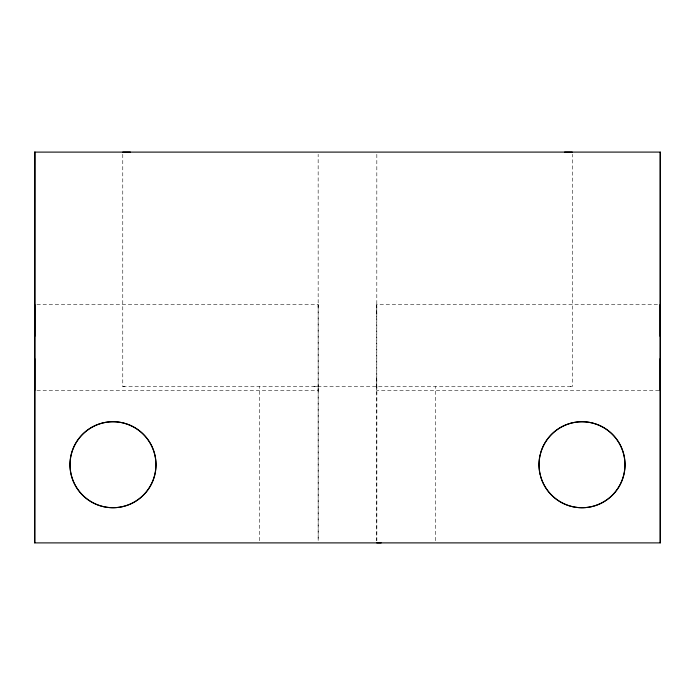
<?xml version="1.0" encoding="UTF-8"?>
<svg xmlns="http://www.w3.org/2000/svg" width="695" height="695" viewBox="0 0 695 695"><rect width="100%" height="100%" fill="white"/><g stroke="black" fill="none" stroke-linecap="round" stroke-linejoin="round"><path stroke-width="0.52" stroke-dasharray="3.48 2.61" d="M259.556 540.727L259.556 386.55M36.931 304.514L318.145 304.523L318.162 540.727L318.154 154.281M36.931 390.503L318.136 390.512L318.136 384.752M659.042 390.503L376.768 390.494L376.768 305.965L376.777 304.506L659.042 304.514M376.829 540.727L376.829 386.559M435.444 540.727L435.444 386.55M122.772 154.273L122.772 386.559L124.692 386.55M570.343 386.55L572.263 386.55L572.263 154.273M122.772 386.559L572.263 386.55M313.853 386.55L318.162 386.559M376.777 304.506L376.777 317.094M376.768 377.898L376.768 389.026M318.145 304.523L318.145 310.283M318.136 389.044L318.136 390.512M376.829 154.281L376.768 540.727"/><path stroke-width="1.04" d="M34.75 542.899L34.872 152.101L34.75 542.899L660.241 542.891L660.25 152.092L34.759 152.109M660.241 542.891L660.25 152.092M376.768 542.899L381.147 542.899M122.772 152.101L130.434 152.101M564.609 152.101L572.263 152.101M660.128 304.514L660.137 336.38M660.128 390.503L660.12 358.637M34.759 304.514L34.767 336.38M34.759 390.503L34.75 358.629M544.715 443.236A42.994 42.994 0 0 1 612.347 434.332A42.994 42.994 0 0 1 603.451 501.964A42.994 42.994 0 0 1 540.423 475.858M540.171 474.876A42.994 42.994 0 0 1 540.171 454.591M540.423 453.609A42.994 42.994 0 0 1 544.22 444.122M82.523 495.127A42.994 42.994 0 0 0 154.455 475.858A42.994 42.994 0 0 0 101.8 423.194A42.994 42.994 0 0 0 82.523 495.127M551.665 495.135A42.994 42.994 0 0 0 623.597 475.858A42.994 42.994 0 0 0 570.943 423.203A42.994 42.994 0 0 0 551.665 495.135M82.653 495.118A42.994 42.994 0 0 0 154.577 475.84A42.994 42.994 0 0 0 101.922 423.185A42.994 42.994 0 0 0 82.653 495.118"/></g></svg>
